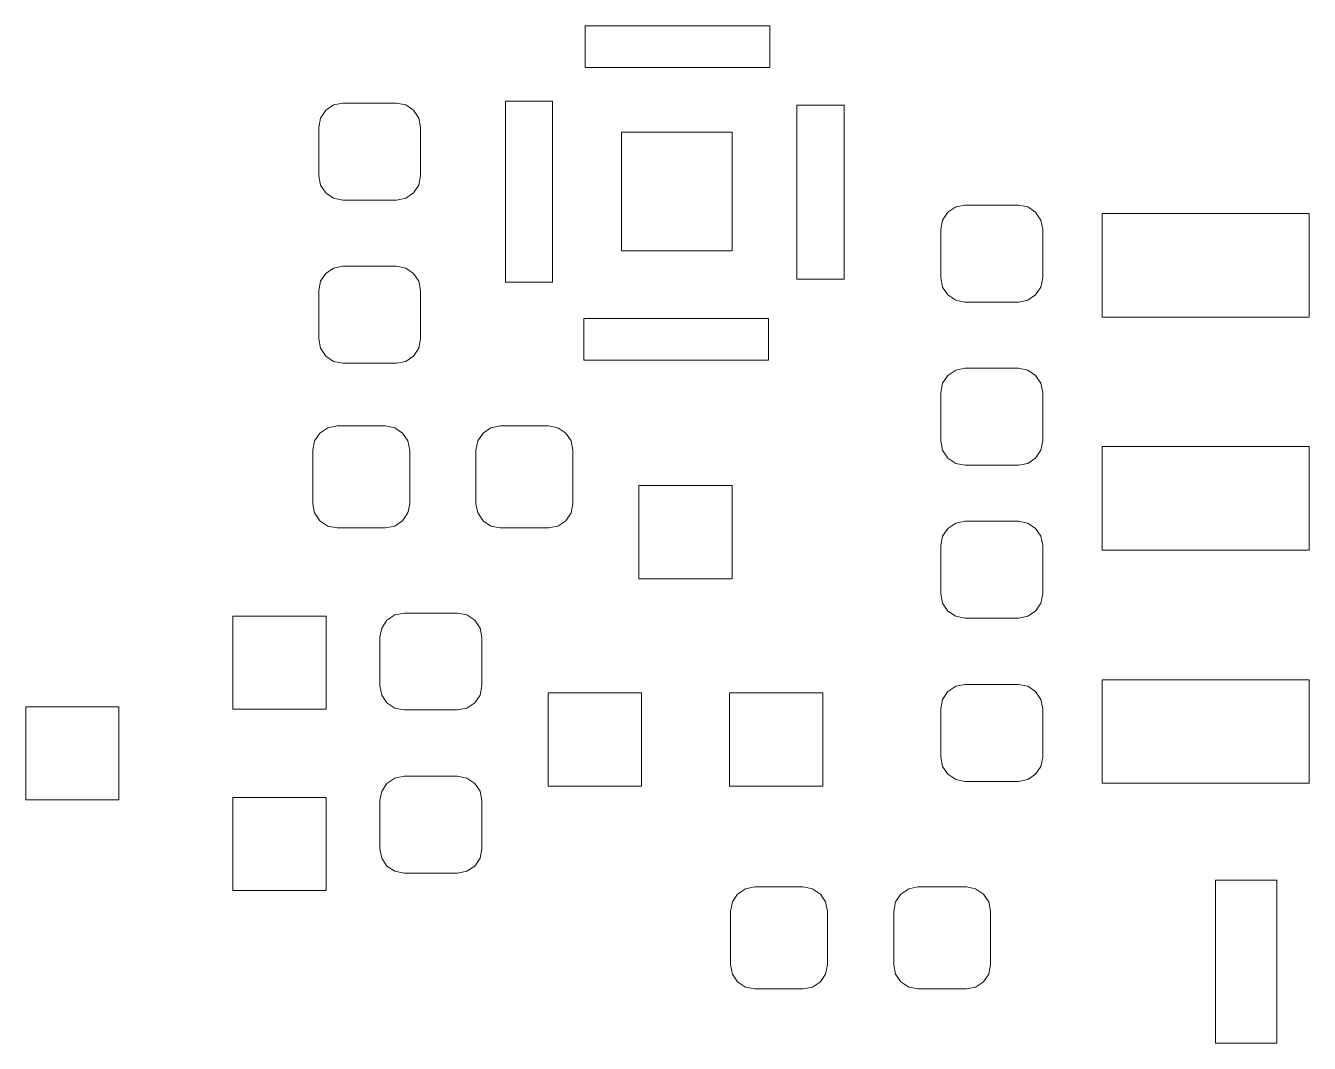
# Model space of a CAD drawing. Header units: millimetres. Extents: x -38 to 35, y -96 to 126.
# Drawn here: x 14.05 to 26.63, y -88.45 to -78.47 of the extents above; entities that cross this region are included whole.
import ezdxf

# ---------------------------------------------------------------- set-up
doc = ezdxf.new("R2010")
doc.units = ezdxf.units.MM
doc.header["$MEASUREMENT"] = 0
doc.layers.add('Layer 1', color=7, linetype='Continuous')

msp = doc.modelspace()

# ---------------------------------------------------------------- linework, layer by layer
at = {"layer": 'Layer 1', "color": 250, "lineweight": 20}
for points in [[(21.3439, -78.8818), (21.3439, -78.8818), (19.5314, -78.8818), (19.5314, -78.8818), (19.5314, -78.8818), (19.5314, -78.8818), (19.5314, -78.4716), (19.5314, -78.4716), (19.5314, -78.4716), (19.5314, -78.4716), (21.3439, -78.4716), (21.3439, -78.4716), (21.3439, -78.4716), (21.3439, -78.4716), (21.3439, -78.8818), (21.3439, -78.8818)], [(19.2139, -80.9852), (19.2139, -80.9852), (18.7509, -80.9852), (18.7509, -80.9852), (18.7509, -80.9852), (18.7509, -80.9852), (18.7509, -79.2124), (18.7509, -79.2124), (18.7509, -79.2124), (18.7509, -79.2124), (19.2139, -79.2124), (19.2139, -79.2124), (19.2139, -79.2124), (19.2139, -79.2124), (19.2139, -80.9852), (19.2139, -80.9852)], [(22.0715, -80.9586), (22.0715, -80.9586), (21.6085, -80.9586), (21.6085, -80.9586), (21.6085, -80.9586), (21.6085, -80.9586), (21.6085, -79.2521), (21.6085, -79.2521), (21.6085, -79.2521), (21.6085, -79.2521), (22.0715, -79.2521), (22.0715, -79.2521), (22.0715, -79.2521), (22.0715, -79.2521), (22.0715, -80.9586), (22.0715, -80.9586)], [(20.9735, -80.6808), (20.9735, -80.6808), (19.8887, -80.6808), (19.8887, -80.6808), (19.8887, -80.6808), (19.8887, -80.6808), (19.8887, -79.5166), (19.8887, -79.5166), (19.8887, -79.5166), (19.8887, -79.5166), (20.9735, -79.5166), (20.9735, -79.5166), (20.9735, -79.5166), (20.9735, -79.5166), (20.9735, -80.6808), (20.9735, -80.6808)], [(21.3307, -81.7525), (21.3307, -81.7525), (19.5182, -81.7525), (19.5182, -81.7525), (19.5182, -81.7525), (19.5182, -81.7525), (19.5182, -81.3423), (19.5182, -81.3423), (19.5182, -81.3423), (19.5182, -81.3423), (21.3307, -81.3423), (21.3307, -81.3423), (21.3307, -81.3423), (21.3307, -81.3423), (21.3307, -81.7525), (21.3307, -81.7525)]]:
    msp.add_open_spline(points, degree=3, knots=[0, 0, 0, 0, 0.2, 0.2, 0.2, 0.2, 0.4, 0.4, 0.4, 0.4, 0.6, 0.6, 0.6, 0.6, 1, 1, 1, 1], dxfattribs=at)
at = {"layer": 'Layer 1', "lineweight": 9}
for points, knots in [([(17.6822, -80.181), (17.6822, -80.181), (17.7731, -80.1629), (17.7731, -80.1629), (17.7731, -80.1629), (17.7731, -80.1629), (17.8501, -80.1114), (17.8501, -80.1114), (17.8501, -80.1114), (17.8501, -80.1114), (17.9016, -80.0344), (17.9016, -80.0344), (17.9016, -80.0344), (17.9016, -80.0344), (17.9197, -79.9435), (17.9197, -79.9435), (17.9197, -79.9435), (17.9197, -79.9435), (17.9197, -79.4685), (17.9197, -79.4685), (17.9197, -79.4685), (17.9197, -79.4685), (17.9016, -79.3776), (17.9016, -79.3776), (17.9016, -79.3776), (17.9016, -79.3776), (17.8501, -79.3006), (17.8501, -79.3006), (17.8501, -79.3006), (17.8501, -79.3006), (17.7731, -79.2491), (17.7731, -79.2491), (17.7731, -79.2491), (17.7731, -79.2491), (17.6822, -79.231), (17.6822, -79.231), (17.6822, -79.231), (17.6822, -79.231), (17.1572, -79.231), (17.1572, -79.231), (17.1572, -79.231), (17.1572, -79.231), (17.0663, -79.2491), (17.0663, -79.2491), (17.0663, -79.2491), (17.0663, -79.2491), (16.9893, -79.3006), (16.9893, -79.3006), (16.9893, -79.3006), (16.9893, -79.3006), (16.9378, -79.3776), (16.9378, -79.3776), (16.9378, -79.3776), (16.9378, -79.3776), (16.9197, -79.4685), (16.9197, -79.4685), (16.9197, -79.4685), (16.9197, -79.4685), (16.9197, -79.9435), (16.9197, -79.9435), (16.9197, -79.9435), (16.9197, -79.9435), (16.9378, -80.0344), (16.9378, -80.0344), (16.9378, -80.0344), (16.9378, -80.0344), (16.9893, -80.1114), (16.9893, -80.1114), (16.9893, -80.1114), (16.9893, -80.1114), (17.0663, -80.1629), (17.0663, -80.1629), (17.0663, -80.1629), (17.0663, -80.1629), (17.1572, -80.181), (17.1572, -80.181), (17.1572, -80.181), (17.1572, -80.181), (17.6822, -80.181), (17.6822, -80.181)], [0, 0, 0, 0, 0.047619, 0.047619, 0.047619, 0.047619, 0.0952381, 0.0952381, 0.0952381, 0.0952381, 0.1428571, 0.1428571, 0.1428571, 0.1428571, 0.1904762, 0.1904762, 0.1904762, 0.1904762, 0.2380952, 0.2380952, 0.2380952, 0.2380952, 0.2857143, 0.2857143, 0.2857143, 0.2857143, 0.3333333, 0.3333333, 0.3333333, 0.3333333, 0.3809524, 0.3809524, 0.3809524, 0.3809524, 0.4285714, 0.4285714, 0.4285714, 0.4285714, 0.4761905, 0.4761905, 0.4761905, 0.4761905, 0.5238095, 0.5238095, 0.5238095, 0.5238095, 0.5714286, 0.5714286, 0.5714286, 0.5714286, 0.6190476, 0.6190476, 0.6190476, 0.6190476, 0.6666667, 0.6666667, 0.6666667, 0.6666667, 0.7142857, 0.7142857, 0.7142857, 0.7142857, 0.7619048, 0.7619048, 0.7619048, 0.7619048, 0.8095238, 0.8095238, 0.8095238, 0.8095238, 0.8571429, 0.8571429, 0.8571429, 0.8571429, 0.9047619, 0.9047619, 0.9047619, 0.9047619, 1, 1, 1, 1]), ([(23.7822, -81.181), (23.7822, -81.181), (23.8731, -81.1629), (23.8731, -81.1629), (23.8731, -81.1629), (23.8731, -81.1629), (23.9501, -81.1114), (23.9501, -81.1114), (23.9501, -81.1114), (23.9501, -81.1114), (24.0016, -81.0344), (24.0016, -81.0344), (24.0016, -81.0344), (24.0016, -81.0344), (24.0197, -80.9435), (24.0197, -80.9435), (24.0197, -80.9435), (24.0197, -80.9435), (24.0197, -80.4685), (24.0197, -80.4685), (24.0197, -80.4685), (24.0197, -80.4685), (24.0016, -80.3776), (24.0016, -80.3776), (24.0016, -80.3776), (24.0016, -80.3776), (23.9501, -80.3006), (23.9501, -80.3006), (23.9501, -80.3006), (23.9501, -80.3006), (23.8731, -80.2491), (23.8731, -80.2491), (23.8731, -80.2491), (23.8731, -80.2491), (23.7822, -80.231), (23.7822, -80.231), (23.7822, -80.231), (23.7822, -80.231), (23.2572, -80.231), (23.2572, -80.231), (23.2572, -80.231), (23.2572, -80.231), (23.1663, -80.2491), (23.1663, -80.2491), (23.1663, -80.2491), (23.1663, -80.2491), (23.0893, -80.3006), (23.0893, -80.3006), (23.0893, -80.3006), (23.0893, -80.3006), (23.0378, -80.3776), (23.0378, -80.3776), (23.0378, -80.3776), (23.0378, -80.3776), (23.0197, -80.4685), (23.0197, -80.4685), (23.0197, -80.4685), (23.0197, -80.4685), (23.0197, -80.9435), (23.0197, -80.9435), (23.0197, -80.9435), (23.0197, -80.9435), (23.0378, -81.0344), (23.0378, -81.0344), (23.0378, -81.0344), (23.0378, -81.0344), (23.0893, -81.1114), (23.0893, -81.1114), (23.0893, -81.1114), (23.0893, -81.1114), (23.1663, -81.1629), (23.1663, -81.1629), (23.1663, -81.1629), (23.1663, -81.1629), (23.2572, -81.181), (23.2572, -81.181), (23.2572, -81.181), (23.2572, -81.181), (23.7822, -81.181), (23.7822, -81.181)], [0, 0, 0, 0, 0.047619, 0.047619, 0.047619, 0.047619, 0.0952381, 0.0952381, 0.0952381, 0.0952381, 0.1428571, 0.1428571, 0.1428571, 0.1428571, 0.1904762, 0.1904762, 0.1904762, 0.1904762, 0.2380952, 0.2380952, 0.2380952, 0.2380952, 0.2857143, 0.2857143, 0.2857143, 0.2857143, 0.3333333, 0.3333333, 0.3333333, 0.3333333, 0.3809524, 0.3809524, 0.3809524, 0.3809524, 0.4285714, 0.4285714, 0.4285714, 0.4285714, 0.4761905, 0.4761905, 0.4761905, 0.4761905, 0.5238095, 0.5238095, 0.5238095, 0.5238095, 0.5714286, 0.5714286, 0.5714286, 0.5714286, 0.6190476, 0.6190476, 0.6190476, 0.6190476, 0.6666667, 0.6666667, 0.6666667, 0.6666667, 0.7142857, 0.7142857, 0.7142857, 0.7142857, 0.7619048, 0.7619048, 0.7619048, 0.7619048, 0.8095238, 0.8095238, 0.8095238, 0.8095238, 0.8571429, 0.8571429, 0.8571429, 0.8571429, 0.9047619, 0.9047619, 0.9047619, 0.9047619, 1, 1, 1, 1]), ([(26.6337, -80.312), (26.6337, -80.312), (24.6017, -80.312), (24.6017, -80.312), (24.6017, -80.312), (24.6017, -80.312), (24.6017, -81.328), (24.6017, -81.328), (24.6017, -81.328), (24.6017, -81.328), (26.6337, -81.328), (26.6337, -81.328), (26.6337, -81.328), (26.6337, -81.328), (26.6337, -80.312), (26.6337, -80.312)], [0, 0, 0, 0, 0.2, 0.2, 0.2, 0.2, 0.4, 0.4, 0.4, 0.4, 0.6, 0.6, 0.6, 0.6, 1, 1, 1, 1]), ([(17.6822, -81.781), (17.6822, -81.781), (17.7731, -81.7629), (17.7731, -81.7629), (17.7731, -81.7629), (17.7731, -81.7629), (17.8501, -81.7114), (17.8501, -81.7114), (17.8501, -81.7114), (17.8501, -81.7114), (17.9016, -81.6344), (17.9016, -81.6344), (17.9016, -81.6344), (17.9016, -81.6344), (17.9197, -81.5435), (17.9197, -81.5435), (17.9197, -81.5435), (17.9197, -81.5435), (17.9197, -81.0685), (17.9197, -81.0685), (17.9197, -81.0685), (17.9197, -81.0685), (17.9016, -80.9776), (17.9016, -80.9776), (17.9016, -80.9776), (17.9016, -80.9776), (17.8501, -80.9006), (17.8501, -80.9006), (17.8501, -80.9006), (17.8501, -80.9006), (17.7731, -80.8491), (17.7731, -80.8491), (17.7731, -80.8491), (17.7731, -80.8491), (17.6822, -80.831), (17.6822, -80.831), (17.6822, -80.831), (17.6822, -80.831), (17.1572, -80.831), (17.1572, -80.831), (17.1572, -80.831), (17.1572, -80.831), (17.0663, -80.8491), (17.0663, -80.8491), (17.0663, -80.8491), (17.0663, -80.8491), (16.9893, -80.9006), (16.9893, -80.9006), (16.9893, -80.9006), (16.9893, -80.9006), (16.9378, -80.9776), (16.9378, -80.9776), (16.9378, -80.9776), (16.9378, -80.9776), (16.9197, -81.0685), (16.9197, -81.0685), (16.9197, -81.0685), (16.9197, -81.0685), (16.9197, -81.5435), (16.9197, -81.5435), (16.9197, -81.5435), (16.9197, -81.5435), (16.9378, -81.6344), (16.9378, -81.6344), (16.9378, -81.6344), (16.9378, -81.6344), (16.9893, -81.7114), (16.9893, -81.7114), (16.9893, -81.7114), (16.9893, -81.7114), (17.0663, -81.7629), (17.0663, -81.7629), (17.0663, -81.7629), (17.0663, -81.7629), (17.1572, -81.781), (17.1572, -81.781), (17.1572, -81.781), (17.1572, -81.781), (17.6822, -81.781), (17.6822, -81.781)], [0, 0, 0, 0, 0.047619, 0.047619, 0.047619, 0.047619, 0.0952381, 0.0952381, 0.0952381, 0.0952381, 0.1428571, 0.1428571, 0.1428571, 0.1428571, 0.1904762, 0.1904762, 0.1904762, 0.1904762, 0.2380952, 0.2380952, 0.2380952, 0.2380952, 0.2857143, 0.2857143, 0.2857143, 0.2857143, 0.3333333, 0.3333333, 0.3333333, 0.3333333, 0.3809524, 0.3809524, 0.3809524, 0.3809524, 0.4285714, 0.4285714, 0.4285714, 0.4285714, 0.4761905, 0.4761905, 0.4761905, 0.4761905, 0.5238095, 0.5238095, 0.5238095, 0.5238095, 0.5714286, 0.5714286, 0.5714286, 0.5714286, 0.6190476, 0.6190476, 0.6190476, 0.6190476, 0.6666667, 0.6666667, 0.6666667, 0.6666667, 0.7142857, 0.7142857, 0.7142857, 0.7142857, 0.7619048, 0.7619048, 0.7619048, 0.7619048, 0.8095238, 0.8095238, 0.8095238, 0.8095238, 0.8571429, 0.8571429, 0.8571429, 0.8571429, 0.9047619, 0.9047619, 0.9047619, 0.9047619, 1, 1, 1, 1]), ([(23.7822, -82.781), (23.7822, -82.781), (23.8731, -82.7629), (23.8731, -82.7629), (23.8731, -82.7629), (23.8731, -82.7629), (23.9501, -82.7114), (23.9501, -82.7114), (23.9501, -82.7114), (23.9501, -82.7114), (24.0016, -82.6344), (24.0016, -82.6344), (24.0016, -82.6344), (24.0016, -82.6344), (24.0197, -82.5435), (24.0197, -82.5435), (24.0197, -82.5435), (24.0197, -82.5435), (24.0197, -82.0685), (24.0197, -82.0685), (24.0197, -82.0685), (24.0197, -82.0685), (24.0016, -81.9776), (24.0016, -81.9776), (24.0016, -81.9776), (24.0016, -81.9776), (23.9501, -81.9006), (23.9501, -81.9006), (23.9501, -81.9006), (23.9501, -81.9006), (23.8731, -81.8491), (23.8731, -81.8491), (23.8731, -81.8491), (23.8731, -81.8491), (23.7822, -81.831), (23.7822, -81.831), (23.7822, -81.831), (23.7822, -81.831), (23.2572, -81.831), (23.2572, -81.831), (23.2572, -81.831), (23.2572, -81.831), (23.1663, -81.8491), (23.1663, -81.8491), (23.1663, -81.8491), (23.1663, -81.8491), (23.0893, -81.9006), (23.0893, -81.9006), (23.0893, -81.9006), (23.0893, -81.9006), (23.0378, -81.9776), (23.0378, -81.9776), (23.0378, -81.9776), (23.0378, -81.9776), (23.0197, -82.0685), (23.0197, -82.0685), (23.0197, -82.0685), (23.0197, -82.0685), (23.0197, -82.5435), (23.0197, -82.5435), (23.0197, -82.5435), (23.0197, -82.5435), (23.0378, -82.6344), (23.0378, -82.6344), (23.0378, -82.6344), (23.0378, -82.6344), (23.0893, -82.7114), (23.0893, -82.7114), (23.0893, -82.7114), (23.0893, -82.7114), (23.1663, -82.7629), (23.1663, -82.7629), (23.1663, -82.7629), (23.1663, -82.7629), (23.2572, -82.781), (23.2572, -82.781), (23.2572, -82.781), (23.2572, -82.781), (23.7822, -82.781), (23.7822, -82.781)], [0, 0, 0, 0, 0.047619, 0.047619, 0.047619, 0.047619, 0.0952381, 0.0952381, 0.0952381, 0.0952381, 0.1428571, 0.1428571, 0.1428571, 0.1428571, 0.1904762, 0.1904762, 0.1904762, 0.1904762, 0.2380952, 0.2380952, 0.2380952, 0.2380952, 0.2857143, 0.2857143, 0.2857143, 0.2857143, 0.3333333, 0.3333333, 0.3333333, 0.3333333, 0.3809524, 0.3809524, 0.3809524, 0.3809524, 0.4285714, 0.4285714, 0.4285714, 0.4285714, 0.4761905, 0.4761905, 0.4761905, 0.4761905, 0.5238095, 0.5238095, 0.5238095, 0.5238095, 0.5714286, 0.5714286, 0.5714286, 0.5714286, 0.6190476, 0.6190476, 0.6190476, 0.6190476, 0.6666667, 0.6666667, 0.6666667, 0.6666667, 0.7142857, 0.7142857, 0.7142857, 0.7142857, 0.7619048, 0.7619048, 0.7619048, 0.7619048, 0.8095238, 0.8095238, 0.8095238, 0.8095238, 0.8571429, 0.8571429, 0.8571429, 0.8571429, 0.9047619, 0.9047619, 0.9047619, 0.9047619, 1, 1, 1, 1]), ([(16.8622, -83.1586), (16.8622, -83.1586), (16.8803, -83.2495), (16.8803, -83.2495), (16.8803, -83.2495), (16.8803, -83.2495), (16.9318, -83.3265), (16.9318, -83.3265), (16.9318, -83.3265), (16.9318, -83.3265), (17.0088, -83.378), (17.0088, -83.378), (17.0088, -83.378), (17.0088, -83.378), (17.0997, -83.3961), (17.0997, -83.3961), (17.0997, -83.3961), (17.0997, -83.3961), (17.5747, -83.3961), (17.5747, -83.3961), (17.5747, -83.3961), (17.5747, -83.3961), (17.6656, -83.378), (17.6656, -83.378), (17.6656, -83.378), (17.6656, -83.378), (17.7426, -83.3265), (17.7426, -83.3265), (17.7426, -83.3265), (17.7426, -83.3265), (17.7941, -83.2495), (17.7941, -83.2495), (17.7941, -83.2495), (17.7941, -83.2495), (17.8122, -83.1586), (17.8122, -83.1586), (17.8122, -83.1586), (17.8122, -83.1586), (17.8122, -82.6336), (17.8122, -82.6336), (17.8122, -82.6336), (17.8122, -82.6336), (17.7941, -82.5427), (17.7941, -82.5427), (17.7941, -82.5427), (17.7941, -82.5427), (17.7426, -82.4657), (17.7426, -82.4657), (17.7426, -82.4657), (17.7426, -82.4657), (17.6656, -82.4142), (17.6656, -82.4142), (17.6656, -82.4142), (17.6656, -82.4142), (17.5747, -82.3961), (17.5747, -82.3961), (17.5747, -82.3961), (17.5747, -82.3961), (17.0997, -82.3961), (17.0997, -82.3961), (17.0997, -82.3961), (17.0997, -82.3961), (17.0088, -82.4142), (17.0088, -82.4142), (17.0088, -82.4142), (17.0088, -82.4142), (16.9318, -82.4657), (16.9318, -82.4657), (16.9318, -82.4657), (16.9318, -82.4657), (16.8803, -82.5427), (16.8803, -82.5427), (16.8803, -82.5427), (16.8803, -82.5427), (16.8622, -82.6336), (16.8622, -82.6336), (16.8622, -82.6336), (16.8622, -82.6336), (16.8622, -83.1586), (16.8622, -83.1586)], [0, 0, 0, 0, 0.047619, 0.047619, 0.047619, 0.047619, 0.0952381, 0.0952381, 0.0952381, 0.0952381, 0.1428571, 0.1428571, 0.1428571, 0.1428571, 0.1904762, 0.1904762, 0.1904762, 0.1904762, 0.2380952, 0.2380952, 0.2380952, 0.2380952, 0.2857143, 0.2857143, 0.2857143, 0.2857143, 0.3333333, 0.3333333, 0.3333333, 0.3333333, 0.3809524, 0.3809524, 0.3809524, 0.3809524, 0.4285714, 0.4285714, 0.4285714, 0.4285714, 0.4761905, 0.4761905, 0.4761905, 0.4761905, 0.5238095, 0.5238095, 0.5238095, 0.5238095, 0.5714286, 0.5714286, 0.5714286, 0.5714286, 0.6190476, 0.6190476, 0.6190476, 0.6190476, 0.6666667, 0.6666667, 0.6666667, 0.6666667, 0.7142857, 0.7142857, 0.7142857, 0.7142857, 0.7619048, 0.7619048, 0.7619048, 0.7619048, 0.8095238, 0.8095238, 0.8095238, 0.8095238, 0.8571429, 0.8571429, 0.8571429, 0.8571429, 0.9047619, 0.9047619, 0.9047619, 0.9047619, 1, 1, 1, 1]), ([(18.4622, -83.1586), (18.4622, -83.1586), (18.4803, -83.2495), (18.4803, -83.2495), (18.4803, -83.2495), (18.4803, -83.2495), (18.5318, -83.3265), (18.5318, -83.3265), (18.5318, -83.3265), (18.5318, -83.3265), (18.6088, -83.378), (18.6088, -83.378), (18.6088, -83.378), (18.6088, -83.378), (18.6997, -83.3961), (18.6997, -83.3961), (18.6997, -83.3961), (18.6997, -83.3961), (19.1747, -83.3961), (19.1747, -83.3961), (19.1747, -83.3961), (19.1747, -83.3961), (19.2656, -83.378), (19.2656, -83.378), (19.2656, -83.378), (19.2656, -83.378), (19.3426, -83.3265), (19.3426, -83.3265), (19.3426, -83.3265), (19.3426, -83.3265), (19.3941, -83.2495), (19.3941, -83.2495), (19.3941, -83.2495), (19.3941, -83.2495), (19.4122, -83.1586), (19.4122, -83.1586), (19.4122, -83.1586), (19.4122, -83.1586), (19.4122, -82.6336), (19.4122, -82.6336), (19.4122, -82.6336), (19.4122, -82.6336), (19.3941, -82.5427), (19.3941, -82.5427), (19.3941, -82.5427), (19.3941, -82.5427), (19.3426, -82.4657), (19.3426, -82.4657), (19.3426, -82.4657), (19.3426, -82.4657), (19.2656, -82.4142), (19.2656, -82.4142), (19.2656, -82.4142), (19.2656, -82.4142), (19.1747, -82.3961), (19.1747, -82.3961), (19.1747, -82.3961), (19.1747, -82.3961), (18.6997, -82.3961), (18.6997, -82.3961), (18.6997, -82.3961), (18.6997, -82.3961), (18.6088, -82.4142), (18.6088, -82.4142), (18.6088, -82.4142), (18.6088, -82.4142), (18.5318, -82.4657), (18.5318, -82.4657), (18.5318, -82.4657), (18.5318, -82.4657), (18.4803, -82.5427), (18.4803, -82.5427), (18.4803, -82.5427), (18.4803, -82.5427), (18.4622, -82.6336), (18.4622, -82.6336), (18.4622, -82.6336), (18.4622, -82.6336), (18.4622, -83.1586), (18.4622, -83.1586)], [0, 0, 0, 0, 0.047619, 0.047619, 0.047619, 0.047619, 0.0952381, 0.0952381, 0.0952381, 0.0952381, 0.1428571, 0.1428571, 0.1428571, 0.1428571, 0.1904762, 0.1904762, 0.1904762, 0.1904762, 0.2380952, 0.2380952, 0.2380952, 0.2380952, 0.2857143, 0.2857143, 0.2857143, 0.2857143, 0.3333333, 0.3333333, 0.3333333, 0.3333333, 0.3809524, 0.3809524, 0.3809524, 0.3809524, 0.4285714, 0.4285714, 0.4285714, 0.4285714, 0.4761905, 0.4761905, 0.4761905, 0.4761905, 0.5238095, 0.5238095, 0.5238095, 0.5238095, 0.5714286, 0.5714286, 0.5714286, 0.5714286, 0.6190476, 0.6190476, 0.6190476, 0.6190476, 0.6666667, 0.6666667, 0.6666667, 0.6666667, 0.7142857, 0.7142857, 0.7142857, 0.7142857, 0.7619048, 0.7619048, 0.7619048, 0.7619048, 0.8095238, 0.8095238, 0.8095238, 0.8095238, 0.8571429, 0.8571429, 0.8571429, 0.8571429, 0.9047619, 0.9047619, 0.9047619, 0.9047619, 1, 1, 1, 1]), ([(26.6337, -82.598), (26.6337, -82.598), (24.6017, -82.598), (24.6017, -82.598), (24.6017, -82.598), (24.6017, -82.598), (24.6017, -83.614), (24.6017, -83.614), (24.6017, -83.614), (24.6017, -83.614), (26.6337, -83.614), (26.6337, -83.614), (26.6337, -83.614), (26.6337, -83.614), (26.6337, -82.598), (26.6337, -82.598)], [0, 0, 0, 0, 0.2, 0.2, 0.2, 0.2, 0.4, 0.4, 0.4, 0.4, 0.6, 0.6, 0.6, 0.6, 1, 1, 1, 1]), ([(20.9734, -83.8955), (20.9734, -83.8955), (20.9734, -82.9811), (20.9734, -82.9811), (20.9734, -82.9811), (20.9734, -82.9811), (20.059, -82.9811), (20.059, -82.9811), (20.059, -82.9811), (20.059, -82.9811), (20.059, -83.8955), (20.059, -83.8955), (20.059, -83.8955), (20.059, -83.8955), (20.9734, -83.8955), (20.9734, -83.8955)], [0, 0, 0, 0, 0.2, 0.2, 0.2, 0.2, 0.4, 0.4, 0.4, 0.4, 0.6, 0.6, 0.6, 0.6, 1, 1, 1, 1]), ([(23.7822, -84.281), (23.7822, -84.281), (23.8731, -84.2629), (23.8731, -84.2629), (23.8731, -84.2629), (23.8731, -84.2629), (23.9501, -84.2114), (23.9501, -84.2114), (23.9501, -84.2114), (23.9501, -84.2114), (24.0016, -84.1344), (24.0016, -84.1344), (24.0016, -84.1344), (24.0016, -84.1344), (24.0197, -84.0435), (24.0197, -84.0435), (24.0197, -84.0435), (24.0197, -84.0435), (24.0197, -83.5685), (24.0197, -83.5685), (24.0197, -83.5685), (24.0197, -83.5685), (24.0016, -83.4776), (24.0016, -83.4776), (24.0016, -83.4776), (24.0016, -83.4776), (23.9501, -83.4006), (23.9501, -83.4006), (23.9501, -83.4006), (23.9501, -83.4006), (23.8731, -83.3491), (23.8731, -83.3491), (23.8731, -83.3491), (23.8731, -83.3491), (23.7822, -83.331), (23.7822, -83.331), (23.7822, -83.331), (23.7822, -83.331), (23.2572, -83.331), (23.2572, -83.331), (23.2572, -83.331), (23.2572, -83.331), (23.1663, -83.3491), (23.1663, -83.3491), (23.1663, -83.3491), (23.1663, -83.3491), (23.0893, -83.4006), (23.0893, -83.4006), (23.0893, -83.4006), (23.0893, -83.4006), (23.0378, -83.4776), (23.0378, -83.4776), (23.0378, -83.4776), (23.0378, -83.4776), (23.0197, -83.5685), (23.0197, -83.5685), (23.0197, -83.5685), (23.0197, -83.5685), (23.0197, -84.0435), (23.0197, -84.0435), (23.0197, -84.0435), (23.0197, -84.0435), (23.0378, -84.1344), (23.0378, -84.1344), (23.0378, -84.1344), (23.0378, -84.1344), (23.0893, -84.2114), (23.0893, -84.2114), (23.0893, -84.2114), (23.0893, -84.2114), (23.1663, -84.2629), (23.1663, -84.2629), (23.1663, -84.2629), (23.1663, -84.2629), (23.2572, -84.281), (23.2572, -84.281), (23.2572, -84.281), (23.2572, -84.281), (23.7822, -84.281), (23.7822, -84.281)], [0, 0, 0, 0, 0.047619, 0.047619, 0.047619, 0.047619, 0.0952381, 0.0952381, 0.0952381, 0.0952381, 0.1428571, 0.1428571, 0.1428571, 0.1428571, 0.1904762, 0.1904762, 0.1904762, 0.1904762, 0.2380952, 0.2380952, 0.2380952, 0.2380952, 0.2857143, 0.2857143, 0.2857143, 0.2857143, 0.3333333, 0.3333333, 0.3333333, 0.3333333, 0.3809524, 0.3809524, 0.3809524, 0.3809524, 0.4285714, 0.4285714, 0.4285714, 0.4285714, 0.4761905, 0.4761905, 0.4761905, 0.4761905, 0.5238095, 0.5238095, 0.5238095, 0.5238095, 0.5714286, 0.5714286, 0.5714286, 0.5714286, 0.6190476, 0.6190476, 0.6190476, 0.6190476, 0.6666667, 0.6666667, 0.6666667, 0.6666667, 0.7142857, 0.7142857, 0.7142857, 0.7142857, 0.7619048, 0.7619048, 0.7619048, 0.7619048, 0.8095238, 0.8095238, 0.8095238, 0.8095238, 0.8571429, 0.8571429, 0.8571429, 0.8571429, 0.9047619, 0.9047619, 0.9047619, 0.9047619, 1, 1, 1, 1]), ([(16.9929, -84.2598), (16.9929, -84.2598), (16.0785, -84.2598), (16.0785, -84.2598), (16.0785, -84.2598), (16.0785, -84.2598), (16.0785, -85.1742), (16.0785, -85.1742), (16.0785, -85.1742), (16.0785, -85.1742), (16.9929, -85.1742), (16.9929, -85.1742), (16.9929, -85.1742), (16.9929, -85.1742), (16.9929, -84.2598), (16.9929, -84.2598)], [0, 0, 0, 0, 0.2, 0.2, 0.2, 0.2, 0.4, 0.4, 0.4, 0.4, 0.6, 0.6, 0.6, 0.6, 1, 1, 1, 1]), ([(17.7572, -84.231), (17.7572, -84.231), (17.6663, -84.2491), (17.6663, -84.2491), (17.6663, -84.2491), (17.6663, -84.2491), (17.5893, -84.3006), (17.5893, -84.3006), (17.5893, -84.3006), (17.5893, -84.3006), (17.5378, -84.3776), (17.5378, -84.3776), (17.5378, -84.3776), (17.5378, -84.3776), (17.5197, -84.4685), (17.5197, -84.4685), (17.5197, -84.4685), (17.5197, -84.4685), (17.5197, -84.9435), (17.5197, -84.9435), (17.5197, -84.9435), (17.5197, -84.9435), (17.5378, -85.0344), (17.5378, -85.0344), (17.5378, -85.0344), (17.5378, -85.0344), (17.5893, -85.1114), (17.5893, -85.1114), (17.5893, -85.1114), (17.5893, -85.1114), (17.6663, -85.1629), (17.6663, -85.1629), (17.6663, -85.1629), (17.6663, -85.1629), (17.7572, -85.181), (17.7572, -85.181), (17.7572, -85.181), (17.7572, -85.181), (18.2822, -85.181), (18.2822, -85.181), (18.2822, -85.181), (18.2822, -85.181), (18.3731, -85.1629), (18.3731, -85.1629), (18.3731, -85.1629), (18.3731, -85.1629), (18.4501, -85.1114), (18.4501, -85.1114), (18.4501, -85.1114), (18.4501, -85.1114), (18.5016, -85.0344), (18.5016, -85.0344), (18.5016, -85.0344), (18.5016, -85.0344), (18.5197, -84.9435), (18.5197, -84.9435), (18.5197, -84.9435), (18.5197, -84.9435), (18.5197, -84.4685), (18.5197, -84.4685), (18.5197, -84.4685), (18.5197, -84.4685), (18.5016, -84.3776), (18.5016, -84.3776), (18.5016, -84.3776), (18.5016, -84.3776), (18.4501, -84.3006), (18.4501, -84.3006), (18.4501, -84.3006), (18.4501, -84.3006), (18.3731, -84.2491), (18.3731, -84.2491), (18.3731, -84.2491), (18.3731, -84.2491), (18.2822, -84.231), (18.2822, -84.231), (18.2822, -84.231), (18.2822, -84.231), (17.7572, -84.231), (17.7572, -84.231)], [0, 0, 0, 0, 0.047619, 0.047619, 0.047619, 0.047619, 0.0952381, 0.0952381, 0.0952381, 0.0952381, 0.1428571, 0.1428571, 0.1428571, 0.1428571, 0.1904762, 0.1904762, 0.1904762, 0.1904762, 0.2380952, 0.2380952, 0.2380952, 0.2380952, 0.2857143, 0.2857143, 0.2857143, 0.2857143, 0.3333333, 0.3333333, 0.3333333, 0.3333333, 0.3809524, 0.3809524, 0.3809524, 0.3809524, 0.4285714, 0.4285714, 0.4285714, 0.4285714, 0.4761905, 0.4761905, 0.4761905, 0.4761905, 0.5238095, 0.5238095, 0.5238095, 0.5238095, 0.5714286, 0.5714286, 0.5714286, 0.5714286, 0.6190476, 0.6190476, 0.6190476, 0.6190476, 0.6666667, 0.6666667, 0.6666667, 0.6666667, 0.7142857, 0.7142857, 0.7142857, 0.7142857, 0.7619048, 0.7619048, 0.7619048, 0.7619048, 0.8095238, 0.8095238, 0.8095238, 0.8095238, 0.8571429, 0.8571429, 0.8571429, 0.8571429, 0.9047619, 0.9047619, 0.9047619, 0.9047619, 1, 1, 1, 1]), ([(23.7822, -85.881), (23.7822, -85.881), (23.8731, -85.8629), (23.8731, -85.8629), (23.8731, -85.8629), (23.8731, -85.8629), (23.9501, -85.8114), (23.9501, -85.8114), (23.9501, -85.8114), (23.9501, -85.8114), (24.0016, -85.7344), (24.0016, -85.7344), (24.0016, -85.7344), (24.0016, -85.7344), (24.0197, -85.6435), (24.0197, -85.6435), (24.0197, -85.6435), (24.0197, -85.6435), (24.0197, -85.1685), (24.0197, -85.1685), (24.0197, -85.1685), (24.0197, -85.1685), (24.0016, -85.0776), (24.0016, -85.0776), (24.0016, -85.0776), (24.0016, -85.0776), (23.9501, -85.0006), (23.9501, -85.0006), (23.9501, -85.0006), (23.9501, -85.0006), (23.8731, -84.9491), (23.8731, -84.9491), (23.8731, -84.9491), (23.8731, -84.9491), (23.7822, -84.931), (23.7822, -84.931), (23.7822, -84.931), (23.7822, -84.931), (23.2572, -84.931), (23.2572, -84.931), (23.2572, -84.931), (23.2572, -84.931), (23.1663, -84.9491), (23.1663, -84.9491), (23.1663, -84.9491), (23.1663, -84.9491), (23.0893, -85.0006), (23.0893, -85.0006), (23.0893, -85.0006), (23.0893, -85.0006), (23.0378, -85.0776), (23.0378, -85.0776), (23.0378, -85.0776), (23.0378, -85.0776), (23.0197, -85.1685), (23.0197, -85.1685), (23.0197, -85.1685), (23.0197, -85.1685), (23.0197, -85.6435), (23.0197, -85.6435), (23.0197, -85.6435), (23.0197, -85.6435), (23.0378, -85.7344), (23.0378, -85.7344), (23.0378, -85.7344), (23.0378, -85.7344), (23.0893, -85.8114), (23.0893, -85.8114), (23.0893, -85.8114), (23.0893, -85.8114), (23.1663, -85.8629), (23.1663, -85.8629), (23.1663, -85.8629), (23.1663, -85.8629), (23.2572, -85.881), (23.2572, -85.881), (23.2572, -85.881), (23.2572, -85.881), (23.7822, -85.881), (23.7822, -85.881)], [0, 0, 0, 0, 0.047619, 0.047619, 0.047619, 0.047619, 0.0952381, 0.0952381, 0.0952381, 0.0952381, 0.1428571, 0.1428571, 0.1428571, 0.1428571, 0.1904762, 0.1904762, 0.1904762, 0.1904762, 0.2380952, 0.2380952, 0.2380952, 0.2380952, 0.2857143, 0.2857143, 0.2857143, 0.2857143, 0.3333333, 0.3333333, 0.3333333, 0.3333333, 0.3809524, 0.3809524, 0.3809524, 0.3809524, 0.4285714, 0.4285714, 0.4285714, 0.4285714, 0.4761905, 0.4761905, 0.4761905, 0.4761905, 0.5238095, 0.5238095, 0.5238095, 0.5238095, 0.5714286, 0.5714286, 0.5714286, 0.5714286, 0.6190476, 0.6190476, 0.6190476, 0.6190476, 0.6666667, 0.6666667, 0.6666667, 0.6666667, 0.7142857, 0.7142857, 0.7142857, 0.7142857, 0.7619048, 0.7619048, 0.7619048, 0.7619048, 0.8095238, 0.8095238, 0.8095238, 0.8095238, 0.8571429, 0.8571429, 0.8571429, 0.8571429, 0.9047619, 0.9047619, 0.9047619, 0.9047619, 1, 1, 1, 1]), ([(26.6337, -84.884), (26.6337, -84.884), (24.6017, -84.884), (24.6017, -84.884), (24.6017, -84.884), (24.6017, -84.884), (24.6017, -85.9), (24.6017, -85.9), (24.6017, -85.9), (24.6017, -85.9), (26.6337, -85.9), (26.6337, -85.9), (26.6337, -85.9), (26.6337, -85.9), (26.6337, -84.884), (26.6337, -84.884)], [0, 0, 0, 0, 0.2, 0.2, 0.2, 0.2, 0.4, 0.4, 0.4, 0.4, 0.6, 0.6, 0.6, 0.6, 1, 1, 1, 1]), ([(20.0844, -85.9275), (20.0844, -85.9275), (20.0844, -85.0131), (20.0844, -85.0131), (20.0844, -85.0131), (20.0844, -85.0131), (19.17, -85.0131), (19.17, -85.0131), (19.17, -85.0131), (19.17, -85.0131), (19.17, -85.9275), (19.17, -85.9275), (19.17, -85.9275), (19.17, -85.9275), (20.0844, -85.9275), (20.0844, -85.9275)], [0, 0, 0, 0, 0.2, 0.2, 0.2, 0.2, 0.4, 0.4, 0.4, 0.4, 0.6, 0.6, 0.6, 0.6, 1, 1, 1, 1]), ([(21.8624, -85.9275), (21.8624, -85.9275), (21.8624, -85.0131), (21.8624, -85.0131), (21.8624, -85.0131), (21.8624, -85.0131), (20.948, -85.0131), (20.948, -85.0131), (20.948, -85.0131), (20.948, -85.0131), (20.948, -85.9275), (20.948, -85.9275), (20.948, -85.9275), (20.948, -85.9275), (21.8624, -85.9275), (21.8624, -85.9275)], [0, 0, 0, 0, 0.2, 0.2, 0.2, 0.2, 0.4, 0.4, 0.4, 0.4, 0.6, 0.6, 0.6, 0.6, 1, 1, 1, 1]), ([(14.9609, -85.1488), (14.9609, -85.1488), (14.0465, -85.1488), (14.0465, -85.1488), (14.0465, -85.1488), (14.0465, -85.1488), (14.0465, -86.0632), (14.0465, -86.0632), (14.0465, -86.0632), (14.0465, -86.0632), (14.9609, -86.0632), (14.9609, -86.0632), (14.9609, -86.0632), (14.9609, -86.0632), (14.9609, -85.1488), (14.9609, -85.1488)], [0, 0, 0, 0, 0.2, 0.2, 0.2, 0.2, 0.4, 0.4, 0.4, 0.4, 0.6, 0.6, 0.6, 0.6, 1, 1, 1, 1]), ([(17.7572, -85.831), (17.7572, -85.831), (17.6663, -85.8491), (17.6663, -85.8491), (17.6663, -85.8491), (17.6663, -85.8491), (17.5893, -85.9006), (17.5893, -85.9006), (17.5893, -85.9006), (17.5893, -85.9006), (17.5378, -85.9776), (17.5378, -85.9776), (17.5378, -85.9776), (17.5378, -85.9776), (17.5197, -86.0685), (17.5197, -86.0685), (17.5197, -86.0685), (17.5197, -86.0685), (17.5197, -86.5435), (17.5197, -86.5435), (17.5197, -86.5435), (17.5197, -86.5435), (17.5378, -86.6344), (17.5378, -86.6344), (17.5378, -86.6344), (17.5378, -86.6344), (17.5893, -86.7114), (17.5893, -86.7114), (17.5893, -86.7114), (17.5893, -86.7114), (17.6663, -86.7629), (17.6663, -86.7629), (17.6663, -86.7629), (17.6663, -86.7629), (17.7572, -86.781), (17.7572, -86.781), (17.7572, -86.781), (17.7572, -86.781), (18.2822, -86.781), (18.2822, -86.781), (18.2822, -86.781), (18.2822, -86.781), (18.3731, -86.7629), (18.3731, -86.7629), (18.3731, -86.7629), (18.3731, -86.7629), (18.4501, -86.7114), (18.4501, -86.7114), (18.4501, -86.7114), (18.4501, -86.7114), (18.5016, -86.6344), (18.5016, -86.6344), (18.5016, -86.6344), (18.5016, -86.6344), (18.5197, -86.5435), (18.5197, -86.5435), (18.5197, -86.5435), (18.5197, -86.5435), (18.5197, -86.0685), (18.5197, -86.0685), (18.5197, -86.0685), (18.5197, -86.0685), (18.5016, -85.9776), (18.5016, -85.9776), (18.5016, -85.9776), (18.5016, -85.9776), (18.4501, -85.9006), (18.4501, -85.9006), (18.4501, -85.9006), (18.4501, -85.9006), (18.3731, -85.8491), (18.3731, -85.8491), (18.3731, -85.8491), (18.3731, -85.8491), (18.2822, -85.831), (18.2822, -85.831), (18.2822, -85.831), (18.2822, -85.831), (17.7572, -85.831), (17.7572, -85.831)], [0, 0, 0, 0, 0.047619, 0.047619, 0.047619, 0.047619, 0.0952381, 0.0952381, 0.0952381, 0.0952381, 0.1428571, 0.1428571, 0.1428571, 0.1428571, 0.1904762, 0.1904762, 0.1904762, 0.1904762, 0.2380952, 0.2380952, 0.2380952, 0.2380952, 0.2857143, 0.2857143, 0.2857143, 0.2857143, 0.3333333, 0.3333333, 0.3333333, 0.3333333, 0.3809524, 0.3809524, 0.3809524, 0.3809524, 0.4285714, 0.4285714, 0.4285714, 0.4285714, 0.4761905, 0.4761905, 0.4761905, 0.4761905, 0.5238095, 0.5238095, 0.5238095, 0.5238095, 0.5714286, 0.5714286, 0.5714286, 0.5714286, 0.6190476, 0.6190476, 0.6190476, 0.6190476, 0.6666667, 0.6666667, 0.6666667, 0.6666667, 0.7142857, 0.7142857, 0.7142857, 0.7142857, 0.7619048, 0.7619048, 0.7619048, 0.7619048, 0.8095238, 0.8095238, 0.8095238, 0.8095238, 0.8571429, 0.8571429, 0.8571429, 0.8571429, 0.9047619, 0.9047619, 0.9047619, 0.9047619, 1, 1, 1, 1]), ([(16.9929, -86.0378), (16.9929, -86.0378), (16.0785, -86.0378), (16.0785, -86.0378), (16.0785, -86.0378), (16.0785, -86.0378), (16.0785, -86.9522), (16.0785, -86.9522), (16.0785, -86.9522), (16.0785, -86.9522), (16.9929, -86.9522), (16.9929, -86.9522), (16.9929, -86.9522), (16.9929, -86.9522), (16.9929, -86.0378), (16.9929, -86.0378)], [0, 0, 0, 0, 0.2, 0.2, 0.2, 0.2, 0.4, 0.4, 0.4, 0.4, 0.6, 0.6, 0.6, 0.6, 1, 1, 1, 1]), ([(21.9085, -87.1539), (21.9085, -87.1539), (21.8904, -87.063), (21.8904, -87.063), (21.8904, -87.063), (21.8904, -87.063), (21.8389, -86.986), (21.8389, -86.986), (21.8389, -86.986), (21.8389, -86.986), (21.7619, -86.9345), (21.7619, -86.9345), (21.7619, -86.9345), (21.7619, -86.9345), (21.671, -86.9164), (21.671, -86.9164), (21.671, -86.9164), (21.671, -86.9164), (21.196, -86.9164), (21.196, -86.9164), (21.196, -86.9164), (21.196, -86.9164), (21.1051, -86.9345), (21.1051, -86.9345), (21.1051, -86.9345), (21.1051, -86.9345), (21.0281, -86.986), (21.0281, -86.986), (21.0281, -86.986), (21.0281, -86.986), (20.9766, -87.063), (20.9766, -87.063), (20.9766, -87.063), (20.9766, -87.063), (20.9585, -87.1539), (20.9585, -87.1539), (20.9585, -87.1539), (20.9585, -87.1539), (20.9585, -87.6789), (20.9585, -87.6789), (20.9585, -87.6789), (20.9585, -87.6789), (20.9766, -87.7698), (20.9766, -87.7698), (20.9766, -87.7698), (20.9766, -87.7698), (21.0281, -87.8468), (21.0281, -87.8468), (21.0281, -87.8468), (21.0281, -87.8468), (21.1051, -87.8983), (21.1051, -87.8983), (21.1051, -87.8983), (21.1051, -87.8983), (21.196, -87.9164), (21.196, -87.9164), (21.196, -87.9164), (21.196, -87.9164), (21.671, -87.9164), (21.671, -87.9164), (21.671, -87.9164), (21.671, -87.9164), (21.7619, -87.8983), (21.7619, -87.8983), (21.7619, -87.8983), (21.7619, -87.8983), (21.8389, -87.8468), (21.8389, -87.8468), (21.8389, -87.8468), (21.8389, -87.8468), (21.8904, -87.7698), (21.8904, -87.7698), (21.8904, -87.7698), (21.8904, -87.7698), (21.9085, -87.6789), (21.9085, -87.6789), (21.9085, -87.6789), (21.9085, -87.6789), (21.9085, -87.1539), (21.9085, -87.1539)], [0, 0, 0, 0, 0.047619, 0.047619, 0.047619, 0.047619, 0.0952381, 0.0952381, 0.0952381, 0.0952381, 0.1428571, 0.1428571, 0.1428571, 0.1428571, 0.1904762, 0.1904762, 0.1904762, 0.1904762, 0.2380952, 0.2380952, 0.2380952, 0.2380952, 0.2857143, 0.2857143, 0.2857143, 0.2857143, 0.3333333, 0.3333333, 0.3333333, 0.3333333, 0.3809524, 0.3809524, 0.3809524, 0.3809524, 0.4285714, 0.4285714, 0.4285714, 0.4285714, 0.4761905, 0.4761905, 0.4761905, 0.4761905, 0.5238095, 0.5238095, 0.5238095, 0.5238095, 0.5714286, 0.5714286, 0.5714286, 0.5714286, 0.6190476, 0.6190476, 0.6190476, 0.6190476, 0.6666667, 0.6666667, 0.6666667, 0.6666667, 0.7142857, 0.7142857, 0.7142857, 0.7142857, 0.7619048, 0.7619048, 0.7619048, 0.7619048, 0.8095238, 0.8095238, 0.8095238, 0.8095238, 0.8571429, 0.8571429, 0.8571429, 0.8571429, 0.9047619, 0.9047619, 0.9047619, 0.9047619, 1, 1, 1, 1]), ([(23.5085, -87.1539), (23.5085, -87.1539), (23.4904, -87.063), (23.4904, -87.063), (23.4904, -87.063), (23.4904, -87.063), (23.4389, -86.986), (23.4389, -86.986), (23.4389, -86.986), (23.4389, -86.986), (23.3619, -86.9345), (23.3619, -86.9345), (23.3619, -86.9345), (23.3619, -86.9345), (23.271, -86.9164), (23.271, -86.9164), (23.271, -86.9164), (23.271, -86.9164), (22.796, -86.9164), (22.796, -86.9164), (22.796, -86.9164), (22.796, -86.9164), (22.7051, -86.9345), (22.7051, -86.9345), (22.7051, -86.9345), (22.7051, -86.9345), (22.6281, -86.986), (22.6281, -86.986), (22.6281, -86.986), (22.6281, -86.986), (22.5766, -87.063), (22.5766, -87.063), (22.5766, -87.063), (22.5766, -87.063), (22.5585, -87.1539), (22.5585, -87.1539), (22.5585, -87.1539), (22.5585, -87.1539), (22.5585, -87.6789), (22.5585, -87.6789), (22.5585, -87.6789), (22.5585, -87.6789), (22.5766, -87.7698), (22.5766, -87.7698), (22.5766, -87.7698), (22.5766, -87.7698), (22.6281, -87.8468), (22.6281, -87.8468), (22.6281, -87.8468), (22.6281, -87.8468), (22.7051, -87.8983), (22.7051, -87.8983), (22.7051, -87.8983), (22.7051, -87.8983), (22.796, -87.9164), (22.796, -87.9164), (22.796, -87.9164), (22.796, -87.9164), (23.271, -87.9164), (23.271, -87.9164), (23.271, -87.9164), (23.271, -87.9164), (23.3619, -87.8983), (23.3619, -87.8983), (23.3619, -87.8983), (23.3619, -87.8983), (23.4389, -87.8468), (23.4389, -87.8468), (23.4389, -87.8468), (23.4389, -87.8468), (23.4904, -87.7698), (23.4904, -87.7698), (23.4904, -87.7698), (23.4904, -87.7698), (23.5085, -87.6789), (23.5085, -87.6789), (23.5085, -87.6789), (23.5085, -87.6789), (23.5085, -87.1539), (23.5085, -87.1539)], [0, 0, 0, 0, 0.047619, 0.047619, 0.047619, 0.047619, 0.0952381, 0.0952381, 0.0952381, 0.0952381, 0.1428571, 0.1428571, 0.1428571, 0.1428571, 0.1904762, 0.1904762, 0.1904762, 0.1904762, 0.2380952, 0.2380952, 0.2380952, 0.2380952, 0.2857143, 0.2857143, 0.2857143, 0.2857143, 0.3333333, 0.3333333, 0.3333333, 0.3333333, 0.3809524, 0.3809524, 0.3809524, 0.3809524, 0.4285714, 0.4285714, 0.4285714, 0.4285714, 0.4761905, 0.4761905, 0.4761905, 0.4761905, 0.5238095, 0.5238095, 0.5238095, 0.5238095, 0.5714286, 0.5714286, 0.5714286, 0.5714286, 0.6190476, 0.6190476, 0.6190476, 0.6190476, 0.6666667, 0.6666667, 0.6666667, 0.6666667, 0.7142857, 0.7142857, 0.7142857, 0.7142857, 0.7619048, 0.7619048, 0.7619048, 0.7619048, 0.8095238, 0.8095238, 0.8095238, 0.8095238, 0.8571429, 0.8571429, 0.8571429, 0.8571429, 0.9047619, 0.9047619, 0.9047619, 0.9047619, 1, 1, 1, 1])]:
    msp.add_open_spline(points, degree=3, knots=knots, dxfattribs=at)
at = {"layer": 'Layer 1', "color": 250, "lineweight": 9}
msp.add_open_spline([(26.3147, -88.4495), (26.3147, -88.4495), (26.3147, -86.8495), (26.3147, -86.8495), (26.3147, -86.8495), (26.3147, -86.8495), (25.7147, -86.8495), (25.7147, -86.8495), (25.7147, -86.8495), (25.7147, -86.8495), (25.7147, -88.4495), (25.7147, -88.4495), (25.7147, -88.4495), (25.7147, -88.4495), (26.3147, -88.4495), (26.3147, -88.4495)], degree=3, knots=[0, 0, 0, 0, 0.2, 0.2, 0.2, 0.2, 0.4, 0.4, 0.4, 0.4, 0.6, 0.6, 0.6, 0.6, 1, 1, 1, 1], dxfattribs=at)

doc.saveas('drawing.dxf')
